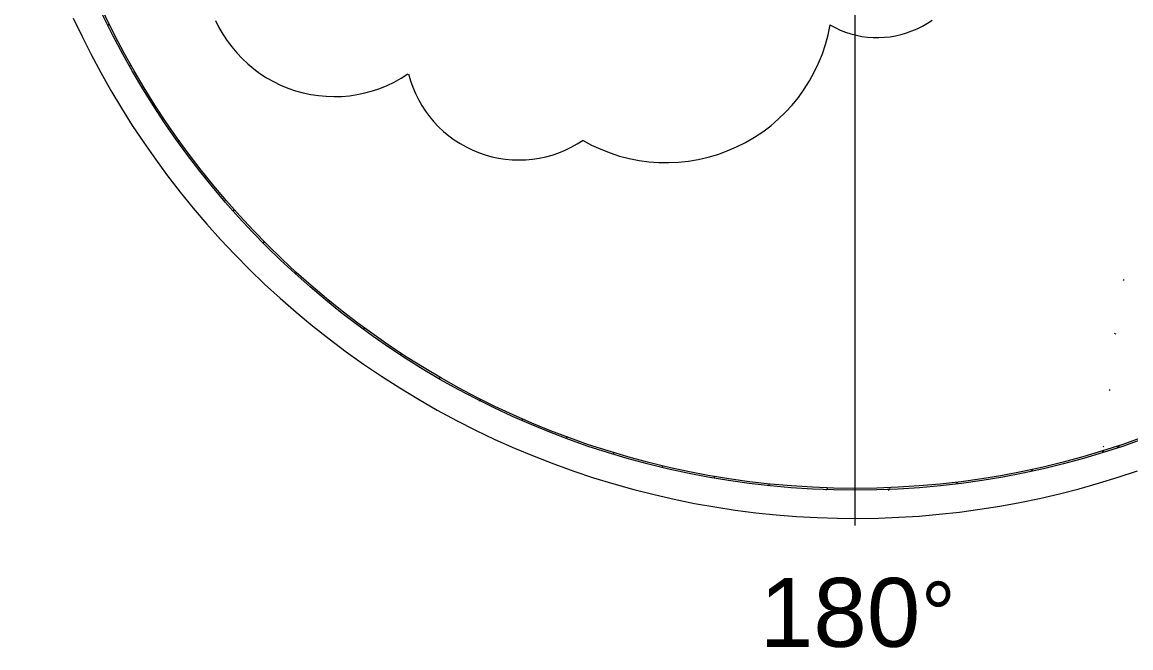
# Model space of a CAD drawing. Header units: millimetres. Extents: x 0 to 62767, y -13570 to 23963.
# Drawn here: x 30875 to 34876, y 6257 to 8514 of the extents above; entities that cross this region are included whole.
import ezdxf

# ---------------------------------------------------------------- set-up
doc = ezdxf.new("R2010")
doc.units = ezdxf.units.MM

msp = doc.modelspace()

# ---------------------------------------------------------------- linework, layer by layer
at = {"color": 7, "lineweight": 0}
for points in [[(33880, 10240.217), (33880, 6705.015)], [(33880, 10005.172), (33880, 6698.663)], [(31059.783, 8528.813), (31091.334, 8462.431), (31124.472, 8396.755), (31159.189, 8331.817), (31195.477, 8267.648), (31233.326, 8204.28), (31272.729, 8141.744), (31313.675, 8080.072), (31356.158, 8019.296), (31400.168, 7959.446), (31445.696, 7900.555), (31492.734, 7842.654), (31541.273, 7785.775), (31591.305, 7729.948), (31642.821, 7675.207), (31695.812, 7621.581), (31750.27, 7569.103), (31806.186, 7517.804), (31863.551, 7467.716), (31922.357, 7418.87), (31982.595, 7371.298), (32044.257, 7325.031), (32107.333, 7280.101), (32171.816, 7236.539), (32237.696, 7194.377), (32304.965, 7153.646), (32373.225, 7114.599), (32442.062, 7077.461), (32511.445, 7042.224), (32581.342, 7008.881), (32651.721, 6977.424), (32722.551, 6947.844), (32793.799, 6920.135), (32865.434, 6894.289), (32937.424, 6870.297), (33009.737, 6848.153), (33082.342, 6827.848), (33155.207, 6809.374), (33228.3, 6792.724), (33301.589, 6777.891), (33375.043, 6764.865), (33448.629, 6753.641), (33522.317, 6744.209), (33596.073, 6736.562), (33669.868, 6730.693), (33743.668, 6726.593), (33817.442, 6724.255), (33891.158, 6723.672), (33964.785, 6724.834), (34038.291, 6727.735), (34111.643, 6732.368), (34184.811, 6738.723), (34257.762, 6746.793), (34330.465, 6756.572), (34402.888, 6768.05), (34474.999, 6781.22), (34546.766, 6796.075), (34618.158, 6812.606), (34689.143, 6830.806), (34759.689, 6850.668), (34829.764, 6872.183), (34899.337, 6895.343)], [(33790.249, 8504.08), (33808.576, 8494.227), (33827.343, 8485.562), (33846.494, 8478.088), (33865.974, 8471.805), (33885.727, 8466.718), (33905.7, 8462.827), (33925.835, 8460.137), (33946.078, 8458.648), (33966.374, 8458.364), (33986.667, 8459.287), (34006.903, 8461.419), (34027.025, 8464.763), (34046.979, 8469.321), (34066.709, 8475.095), (34086.161, 8482.089), (34105.278, 8490.304), (34123.86, 8499.666), (34141.722, 8510.069), (34158.83, 8521.469)], [(31572.527, 8520.464), (31585.084, 8495.131), (31599.088, 8470.679), (31614.487, 8447.165), (31631.23, 8424.645), (31649.268, 8403.177), (31668.548, 8382.818), (31689.019, 8363.625), (31710.632, 8345.654), (31733.335, 8328.964), (31757.078, 8313.61), (31781.808, 8299.65), (31807.476, 8287.141), (31834.031, 8276.14), (31861.206, 8266.773), (31888.716, 8259.123), (31916.486, 8253.18), (31944.44, 8248.937), (31972.502, 8246.383), (32000.596, 8245.51), (32028.647, 8246.309), (32056.578, 8248.771), (32084.314, 8252.887), (32111.778, 8258.648), (32138.895, 8266.044), (32165.59, 8275.068), (32191.785, 8285.71), (32217.405, 8297.962), (32242.374, 8311.813), (32266.617, 8327.256)], [(32897.699, 8087.952), (32930.006, 8070.585), (32963.088, 8055.31), (32996.847, 8042.134), (33031.186, 8031.059), (33066.008, 8022.091), (33101.214, 8015.233), (33136.709, 8010.49), (33172.393, 8007.866), (33208.171, 8007.365), (33243.943, 8008.992), (33279.614, 8012.751), (33315.086, 8018.645), (33350.26, 8026.68), (33385.041, 8036.859), (33419.329, 8049.188), (33453.029, 8063.669), (33485.786, 8080.172), (33517.273, 8098.51), (33547.43, 8118.606), (33576.197, 8140.383), (33603.517, 8163.763), (33629.328, 8188.67), (33653.572, 8215.024), (33676.189, 8242.75), (33697.12, 8271.77), (33716.306, 8302.007), (33733.687, 8333.383), (33749.204, 8365.82), (33762.797, 8399.242), (33774.408, 8433.571), (33783.976, 8468.73), (33791.443, 8504.642)], [(32269.556, 8326.978), (32276.457, 8302.881), (32284.752, 8279.402), (32294.397, 8256.593), (32305.348, 8234.501), (32317.56, 8213.178), (32330.989, 8192.672), (32345.59, 8173.034), (32361.32, 8154.313), (32378.133, 8136.558), (32395.985, 8119.821), (32414.833, 8104.149), (32434.631, 8089.594), (32455.336, 8076.205), (32476.902, 8064.031), (32499.286, 8053.122), (32522.444, 8043.529), (32546.141, 8035.36), (32570.131, 8028.689), (32594.348, 8023.507), (32618.726, 8019.806), (32643.197, 8017.579), (32667.697, 8016.818), (32692.159, 8017.515), (32716.516, 8019.662), (32740.703, 8023.251), (32764.654, 8028.275), (32788.301, 8034.725), (32811.58, 8042.595), (32834.424, 8051.875), (32856.766, 8062.559), (32878.54, 8074.638), (32899.682, 8088.105)], [(34772.534, 6965.47), (34778.887, 6965.47)]]:
    msp.add_lwpolyline(points, dxfattribs=at)
at = {"color": 179, "lineweight": 0, "true_color": 0x1e1e47}
for points in [[(31186.513, 8502.79), (31189.688, 8509.143)], [(31262.743, 8356.682), (31265.92, 8359.858)], [(31348.502, 8216.925), (31351.68, 8220.101)], [(31437.439, 8083.521), (31443.791, 8086.697)], [(31532.728, 7953.294), (31539.08, 7956.471)], [(31637.544, 7832.595), (31640.721, 7838.948)], [(31745.538, 7718.25), (31748.715, 7721.426)], [(31859.886, 7607.079), (31866.238, 7610.255)], [(34851.941, 7581.669), (34848.766, 7584.845)], [(31980.584, 7502.262), (31986.936, 7508.615)], [(32107.634, 7403.798), (32110.811, 7410.15)], [(34823.355, 7387.916), (34817.003, 7391.092)], [(32241.039, 7314.861), (32244.214, 7318.037)], [(32380.794, 7229.102), (32383.971, 7232.278)], [(34801.121, 7184.634), (34797.946, 7187.81)], [(32523.728, 7146.518), (32530.081, 7152.871)], [(32679.365, 7076.64), (32682.542, 7082.993)], [(32838.179, 7013.115), (32844.532, 7019.467)], [(34778.887, 6981.352), (34775.712, 6984.528)], [(34826.532, 6978.176), (34836.06, 6987.704)], [(33006.523, 6955.942), (33009.698, 6959.118)], [(33184.394, 6908.297), (33187.571, 6914.65)], [(34515.256, 6892.416), (34521.609, 6898.769)], [(33371.794, 6870.181), (33374.972, 6876.535)], [(33568.724, 6841.595), (33571.899, 6847.948)], [(34245.272, 6847.948), (34251.624, 6854.301)], [(33775.182, 6825.714), (33781.534, 6832.067)], [(34000.698, 6825.714), (34007.051, 6832.067)]]:
    msp.add_lwpolyline(points, dxfattribs=at)
at = {"color": 7, "lineweight": 0}
for radius in [3006.35, 2999.997]:
    msp.add_circle((33881.588, 9832.063), radius, dxfattribs=at)

# ---------------------------------------------------------------- texts
at = {"color": 7, "attachment_point": 1}
for s, insert, char_height in [('{\\fArial|b0|i0|c0;180}', (33536.96, 6508.863), 248.52735), ('{\\fAIGDT|b0|i0|c0;~}', (34118.222, 6495.182), 234.84694)]:
    msp.add_mtext(s, dxfattribs=dict(at, insert=insert, char_height=char_height))

doc.saveas('drawing.dxf')
